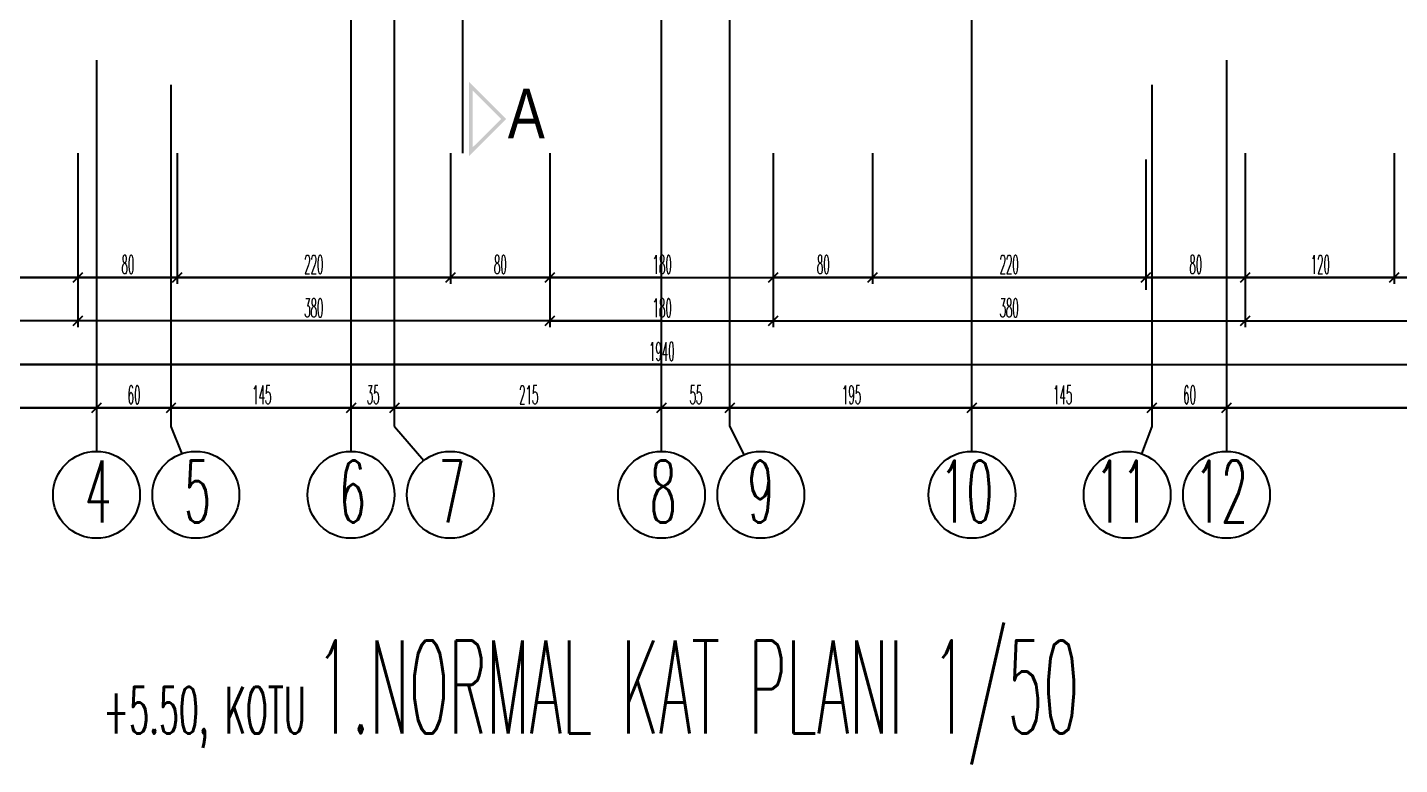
# Model space of a CAD drawing. Extents: x 78 to 306, y -397 to 18.
# Drawn here: x 273.216 to 273.437, y -396.89 to -396.7713 of the extents above; entities that cross this region are included whole.
import ezdxf

# ---------------------------------------------------------------- set-up
doc = ezdxf.new("R2010")
doc.units = 0
doc.header["$LTSCALE"] = 0.5
doc.header["$MEASUREMENT"] = 0
doc.linetypes.add('DASHDOT2', pattern=[0.5, 0.25, -0.125, 0, -0.125])
doc.linetypes.add('DASHED', pattern=[0.75, 0.5, -0.25])
doc.layers.get('0').update_dxf_attribs({"linetype": 'CONTINUOUS'})
for name, color, linetype in [('AKS', 5, 'DASHDOT2'), ('KAPI', 1, 'CONTINUOUS'), ('KOLON', 4, 'CONTINUOUS'), ('MERDIVEN', 3, 'CONTINUOUS'), ('OLCU', 31, 'CONTINUOUS'), ('TEFRIS', 11, 'CONTINUOUS')]:
    doc.layers.add(name, color=color, linetype=linetype)
doc.styles.add('MİMARİ YAZI', font='arial.ttf')
doc.styles.add('OLCU', font='romans.shx', dxfattribs={"width": 0.6, "height": 0.125})
doc.styles.add('OLCUIC', font='ROMANS.SHX', dxfattribs={"width": 0.4, "height": 0.15})

msp = doc.modelspace()

# ---------------------------------------------------------------- hatches: boundary and pattern name
at = {"layer": 'KAPI'}
h = msp.add_hatch(color=256, dxfattribs=at)
h.paths.add_polyline_path([(273.28714, -396.78004), (273.28714, -396.79204), (273.29314, -396.78604)])
h.paths.add_polyline_path([(273.28774, -396.78148), (273.2923, -396.78604), (273.28774, -396.79059)], flags=16)

# ---------------------------------------------------------------- linework, layer by layer
at = {"color": 0, "linetype": 'ByBlock'}
for p, q in [((273.22489, -396.81081), (273.22339, -396.81231)), ((273.22339, -396.81231), (273.22489, -396.81081)), ((273.24089, -396.81081), (273.23939, -396.81231)), ((273.23939, -396.81231), (273.24089, -396.81081)), ((273.28489, -396.81081), (273.28339, -396.81231)), ((273.28339, -396.81231), (273.28489, -396.81081)), ((273.30089, -396.81081), (273.29939, -396.81231)), ((273.29939, -396.81231), (273.30089, -396.81081)), ((273.33689, -396.81081), (273.33539, -396.81231)), ((273.33539, -396.81231), (273.33689, -396.81081)), ((273.35139, -396.81231), (273.35289, -396.81081)), ((273.35289, -396.81081), (273.35139, -396.81231)), ((273.39539, -396.81231), (273.39689, -396.81081)), ((273.39689, -396.81081), (273.39539, -396.81231)), ((273.41139, -396.81231), (273.41289, -396.81081)), ((273.41289, -396.81081), (273.41139, -396.81231)), ((273.43539, -396.81231), (273.43689, -396.81081)), ((273.43689, -396.81081), (273.43539, -396.81231)), ((273.22339, -396.81931), (273.22489, -396.81781)), ((273.22489, -396.81781), (273.22339, -396.81931)), ((273.30089, -396.81781), (273.29939, -396.81931)), ((273.29939, -396.81931), (273.30089, -396.81781)), ((273.33539, -396.81931), (273.33689, -396.81781)), ((273.33689, -396.81781), (273.33539, -396.81931)), ((273.41289, -396.81781), (273.41139, -396.81931)), ((273.41139, -396.81931), (273.41289, -396.81781)), ((273.22789, -396.83181), (273.22639, -396.83331)), ((273.22639, -396.83331), (273.22789, -396.83181)), ((273.23989, -396.83181), (273.23839, -396.83331)), ((273.23839, -396.83331), (273.23989, -396.83181)), ((273.26889, -396.83181), (273.26739, -396.83331)), ((273.26739, -396.83331), (273.26889, -396.83181)), ((273.27589, -396.83181), (273.27439, -396.83331)), ((273.27439, -396.83331), (273.27589, -396.83181)), ((273.31739, -396.83331), (273.31889, -396.83181)), ((273.31889, -396.83181), (273.31739, -396.83331)), ((273.32839, -396.83331), (273.32989, -396.83181)), ((273.32989, -396.83181), (273.32839, -396.83331)), ((273.36739, -396.83331), (273.36889, -396.83181)), ((273.36889, -396.83181), (273.36739, -396.83331)), ((273.39639, -396.83331), (273.39789, -396.83181)), ((273.39789, -396.83181), (273.39639, -396.83331)), ((273.40839, -396.83331), (273.40989, -396.83181)), ((273.40989, -396.83181), (273.40839, -396.83331))]:
    msp.add_line(p, q, dxfattribs=at)
at = {"layer": 'AKS'}
for p, q in [((273.22714, -396.35156), (273.22714, -396.83956)), ((273.26814, -396.83956), (273.26814, -396.35156)), ((273.31814, -396.83956), (273.31814, -396.35156)), ((273.36814, -396.83956), (273.36814, -396.35156)), ((273.40914, -396.35156), (273.40914, -396.83956)), ((273.23914, -396.35556), (273.23914, -396.83556)), ((273.27514, -396.83556), (273.27514, -396.35556)), ((273.32914, -396.83556), (273.32914, -396.35556)), ((273.39714, -396.35556), (273.39714, -396.83556)), ((273.23914, -396.83556), (273.24086, -396.83994)), ((273.27514, -396.83556), (273.27986, -396.84103)), ((273.32914, -396.83556), (273.33142, -396.84011)), ((273.39714, -396.83556), (273.39543, -396.83994))]:
    msp.add_line(p, q, dxfattribs=at)
at = {"layer": 'KOLON', "linetype": 'DASHED', "ltscale": 0.4}
msp.add_line((273.28614, -396.79156), (273.28614, -396.76004), dxfattribs=at)
at = {"layer": 'OLCU', "ltscale": 1.4}
for p, q in [((273.22414, -396.79156), (273.22414, -396.81956)), ((273.24014, -396.79156), (273.24014, -396.81256)), ((273.28414, -396.79156), (273.28414, -396.81256)), ((273.30014, -396.79156), (273.30014, -396.81956)), ((273.33614, -396.79156), (273.33614, -396.81956)), ((273.35214, -396.79156), (273.35214, -396.81256)), ((273.41214, -396.79156), (273.41214, -396.81956)), ((273.43614, -396.79156), (273.43614, -396.81256)), ((273.39614, -396.79256), (273.39614, -396.81356)), ((273.31814, -396.81156), (273.09314, -396.81156)), ((273.20014, -396.81156), (273.22414, -396.81156)), ((273.22414, -396.81156), (273.24014, -396.81156)), ((273.24014, -396.81156), (273.28414, -396.81156)), ((273.28414, -396.81156), (273.30014, -396.81156)), ((273.30014, -396.81156), (273.33614, -396.81156)), ((273.31814, -396.81156), (273.54314, -396.81156)), ((273.35214, -396.81156), (273.33614, -396.81156)), ((273.39614, -396.81156), (273.35214, -396.81156)), ((273.41214, -396.81156), (273.39614, -396.81156)), ((273.43614, -396.81156), (273.41214, -396.81156)), ((273.48414, -396.81156), (273.43614, -396.81156)), ((273.31814, -396.81856), (273.09314, -396.81856)), ((273.22414, -396.81856), (273.12414, -396.81856)), ((273.30014, -396.81856), (273.22414, -396.81856)), ((273.30014, -396.81856), (273.33614, -396.81856)), ((273.31814, -396.81856), (273.54314, -396.81856)), ((273.33614, -396.81856), (273.41214, -396.81856)), ((273.41214, -396.81856), (273.51214, -396.81856)), ((273.31814, -396.82556), (273.12314, -396.82556)), ((273.12414, -396.82556), (273.51214, -396.82556)), ((273.31814, -396.82556), (273.51314, -396.82556)), ((273.31814, -396.83256), (273.12314, -396.83256)), ((273.14014, -396.83256), (273.22714, -396.83256)), ((273.22714, -396.83256), (273.23914, -396.83256)), ((273.23914, -396.83256), (273.26814, -396.83256)), ((273.26814, -396.83256), (273.27514, -396.83256)), ((273.27514, -396.83256), (273.31814, -396.83256)), ((273.31814, -396.83256), (273.51314, -396.83256)), ((273.32914, -396.83256), (273.31814, -396.83256)), ((273.36814, -396.83256), (273.32914, -396.83256)), ((273.39714, -396.83256), (273.36814, -396.83256)), ((273.40914, -396.83256), (273.39714, -396.83256)), ((273.49614, -396.83256), (273.40914, -396.83256))]:
    msp.add_line(p, q, dxfattribs=at)
at = {"layer": 'TEFRIS'}
for centre in [(273.22714, -396.84656), (273.24314, -396.84656), (273.26814, -396.84656), (273.28414, -396.84656), (273.31814, -396.84656), (273.33414, -396.84656), (273.36814, -396.84656), (273.39314, -396.84656), (273.40914, -396.84656)]:
    msp.add_circle(centre, 0.007, dxfattribs=at)

# ---------------------------------------------------------------- texts
at = {"layer": 'KAPI', "style": 'MİMARİ YAZI', "width": 0.8}
msp.add_text('A', height=0.008, dxfattribs=at).set_placement((273.29339, -396.78915))
at = {"layer": 'KOLON', "style": 'OLCU'}
for s, height, width, p in [('4', 0.01, 0.5, (273.22525, -396.85104)), ('5', 0.01, 0.5, (273.24125, -396.85104)), ('6', 0.01, 0.5, (273.26625, -396.85104)), ('7', 0.01, 0.5, (273.28225, -396.85104)), ('8', 0.01, 0.5, (273.31625, -396.85104)), ('9', 0.01, 0.5, (273.33199, -396.85104)), ('10', 0.01, 0.5, (273.36299, -396.85104)), ('11', 0.01, 0.5, (273.38799, -396.85104)), ('12', 0.01, 0.5, (273.40399, -396.85104)), (' 1.NORMAL KAT PLANI 1/50 ', 0.015, 0.45, (273.25784, -396.88499))]:
    msp.add_text(s, height=height, dxfattribs=dict(at, width=width)).set_placement(p)
at = {"layer": 'MERDIVEN', "linetype": 'ByBlock', "style": 'OLCU', "width": 0.5}
msp.add_text('+5.50, KOTU', height=0.0075, dxfattribs=at).set_placement((273.22821, -396.885))
at = {"layer": 'OLCU', "style": 'OLCUIC', "width": 0.4}
for s, p in [('80', (273.23117, -396.81096)), ('220', (273.2606, -396.81096)), ('80', (273.29117, -396.81096)), ('180', (273.31672, -396.81096)), ('80', (273.34317, -396.81096)), ('220', (273.3726, -396.81096)), ('80', (273.40317, -396.81096)), ('120', (273.42272, -396.81096)), ('380', (273.2606, -396.81796)), ('180', (273.31672, -396.81796)), ('380', (273.3726, -396.81796)), ('1940', (273.31614, -396.82496)), ('60', (273.23217, -396.83196)), ('145', (273.25222, -396.83196)), ('35', (273.27067, -396.83196)), ('215', (273.29522, -396.83196)), ('55', (273.32267, -396.83196)), ('195', (273.34722, -396.83196)), ('145', (273.38122, -396.83196)), ('60', (273.40217, -396.83196))]:
    msp.add_text(s, height=0.003, dxfattribs=at).set_placement(p)

doc.saveas('drawing.dxf')
